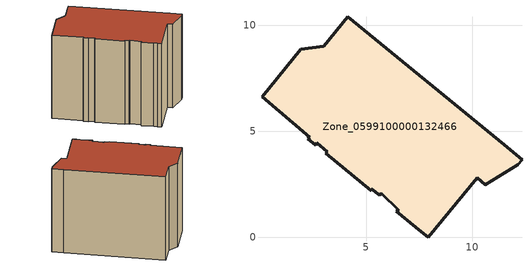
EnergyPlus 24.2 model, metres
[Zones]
Zone_0599100000132466
 floor ground (C_G): 10.62,2.48 10.23,2.8 7.92,0 7.59,0.27 7.35,0.47 6.42,1.23 6.53,1.29 5.71,2.07 5.63,1.98 5.25,2.3 5.24,2.2 3.1,3.95 3.17,4.04 2.67,4.46 2.62,4.35 2.26,4.65 2.36,4.73 0.1,6.62 1.92,8.86 3,8.99 4.14,10.4 11.51,4.36 12.34,3.66 12.15,3.42 z0
 wall outside (C_F): 0.1,6.62 2.36,4.73 2.26,4.65 2.62,4.35 2.67,4.46 3.17,4.04 3.1,3.95 5.24,2.2 5.25,2.3 5.63,1.98 5.71,2.07 6.53,1.29 6.42,1.23 7.35,0.47 7.59,0.27 7.92,0 10.23,2.8 10.62,2.48 12.15,3.42 12.34,3.66 11.51,4.36 4.14,10.4 3,8.99 1.92,8.86 0.1,6.62 z0:8.89
 roof outside (C_R): 5.25,2.3 5.63,1.98 5.71,2.07 6.53,1.29 6.42,1.23 7.35,0.47 7.59,0.27 7.92,0 10.23,2.8 10.62,2.48 12.15,3.42 12.34,3.66 11.51,4.36 4.14,10.4 3,8.99 1.92,8.86 0.1,6.62 2.36,4.73 2.26,4.65 2.62,4.35 2.67,4.46 3.17,4.04 3.1,3.95 5.24,2.2 z8.89
[BUILDING]
Pand.0599100000132466: North Axis=0; Terrain=City; Loads Convergence Tolerance Value=0.04; Temperature Convergence Tolerance Value=0.4; Solar Distribution=FullExterior; Maximum Number of Warmup Days=25; Minimum Number of Warmup Days=1
[Site:Location]
Rotterdam.The.Hague.AP_ZH_NLD Design_Conditions: Latitude=51.96; Longitude=4.45; Time Zone=1; Elevation=-4.5
[SITE:GROUNDTEMPERATURE:BUILDINGSURFACE]
18, 18, 18, 18, 18, 18, 18, 18, 18, 18, 18, 18
[MATERIAL] Thermal Absorptance=0.9; Solar Absorptance=0.7; Visible Absorptance=0.7
Name | Roughness | Thickness | Conductivity | Density | Specific Heat
G.TC.1946 | MediumSmooth | 0.15 | 1 | 540 | 1210
F.TC.1946 | Rough | 0.3 | 0.857143 | 1920 | 840
R.TC.1946 | MediumRough | 0.2 | 0.909091 | 1500 | 1000
[CONSTRUCTION]
C_G: G.TC.1946
C_F: F.TC.1946
C_R: R.TC.1946
[ZONE]
Zone_0599100000132466: Type=1; Multiplier=1; Ceiling Height=Autocalculate; Volume=Autocalculate; Floor Area=autocalculate; Part of Total Floor Area=Yes
[ZONEINFILTRATION:DESIGNFLOWRATE]
Infil_Zone_0599100000132466: Zone or ZoneList or Space or SpaceList=Zone_0599100000132466; Schedule=AlwaysOn; Design Flow Rate Calculation Method=Flow/Area; Flow Rate per Floor Area=0.003; Constant Term Coefficient=1; Temperature Term Coefficient=0; Velocity Term Coefficient=0; Velocity Squared Term Coefficient=0
[HVACTEMPLATE:ZONE:IDEALLOADSAIRSYSTEM]
Zone_0599100000132466: Maximum Heating Supply Air Temperature=50; Minimum Cooling Supply Air Temperature=13; Maximum Heating Supply Air Humidity Ratio=0.0156; Minimum Cooling Supply Air Humidity Ratio=0.0077; Heating Limit=NoLimit; Cooling Limit=NoLimit; Dehumidification Control Type=ConstantSensibleHeatRatio; Cooling Sensible Heat Ratio=0.7; Dehumidification Setpoint=60; Humidification Control Type=None; Humidification Setpoint=30; Outdoor Air Method=None; Outdoor Air Flow Rate per Person=0.00944; Outdoor Air Flow Rate per Zone Floor Area=0; Outdoor Air Flow Rate per Zone=0; Demand Controlled Ventilation Type=None; Outdoor Air Economizer Type=NoEconomizer; Heat Recovery Type=None; Sensible Heat Recovery Effectiveness=0.7; Latent Heat Recovery Effectiveness=0.65
[ZONECONTROL:THERMOSTAT]
ThermostatControl_Zone_0599100000132466: Zone or ZoneList=Zone_0599100000132466; Control Type Schedule=DualSetpointControlType; Control 1=Thermostat_Zone_0599100000132466; Temperature Difference Between Cutout And Setpoint=0
[THERMOSTATSETPOINT:DUALSETPOINT]
Thermostat_Zone_0599100000132466: Heating Setpoint Temperature Schedule=HeatingSetpoint_Zone_0599100000132466; Cooling Setpoint Temperature Schedule=CoolingSetpoint_Zone_0599100000132466
[SCHEDULE:COMPACT]
HeatingSetpoint_Zone_0599100000132466: Through: 12/31, For: AllDays, Until: 24:00, 21
CoolingSetpoint_Zone_0599100000132466: Through: 12/31, For: AllDays, Until: 24:00, 24
DualSetpointControlType: Through: 12/31, For: AllDays, Until: 24:00, 4
AlwaysOn: Through: 12/31, For: AllDays, Until: 24:00, 1
